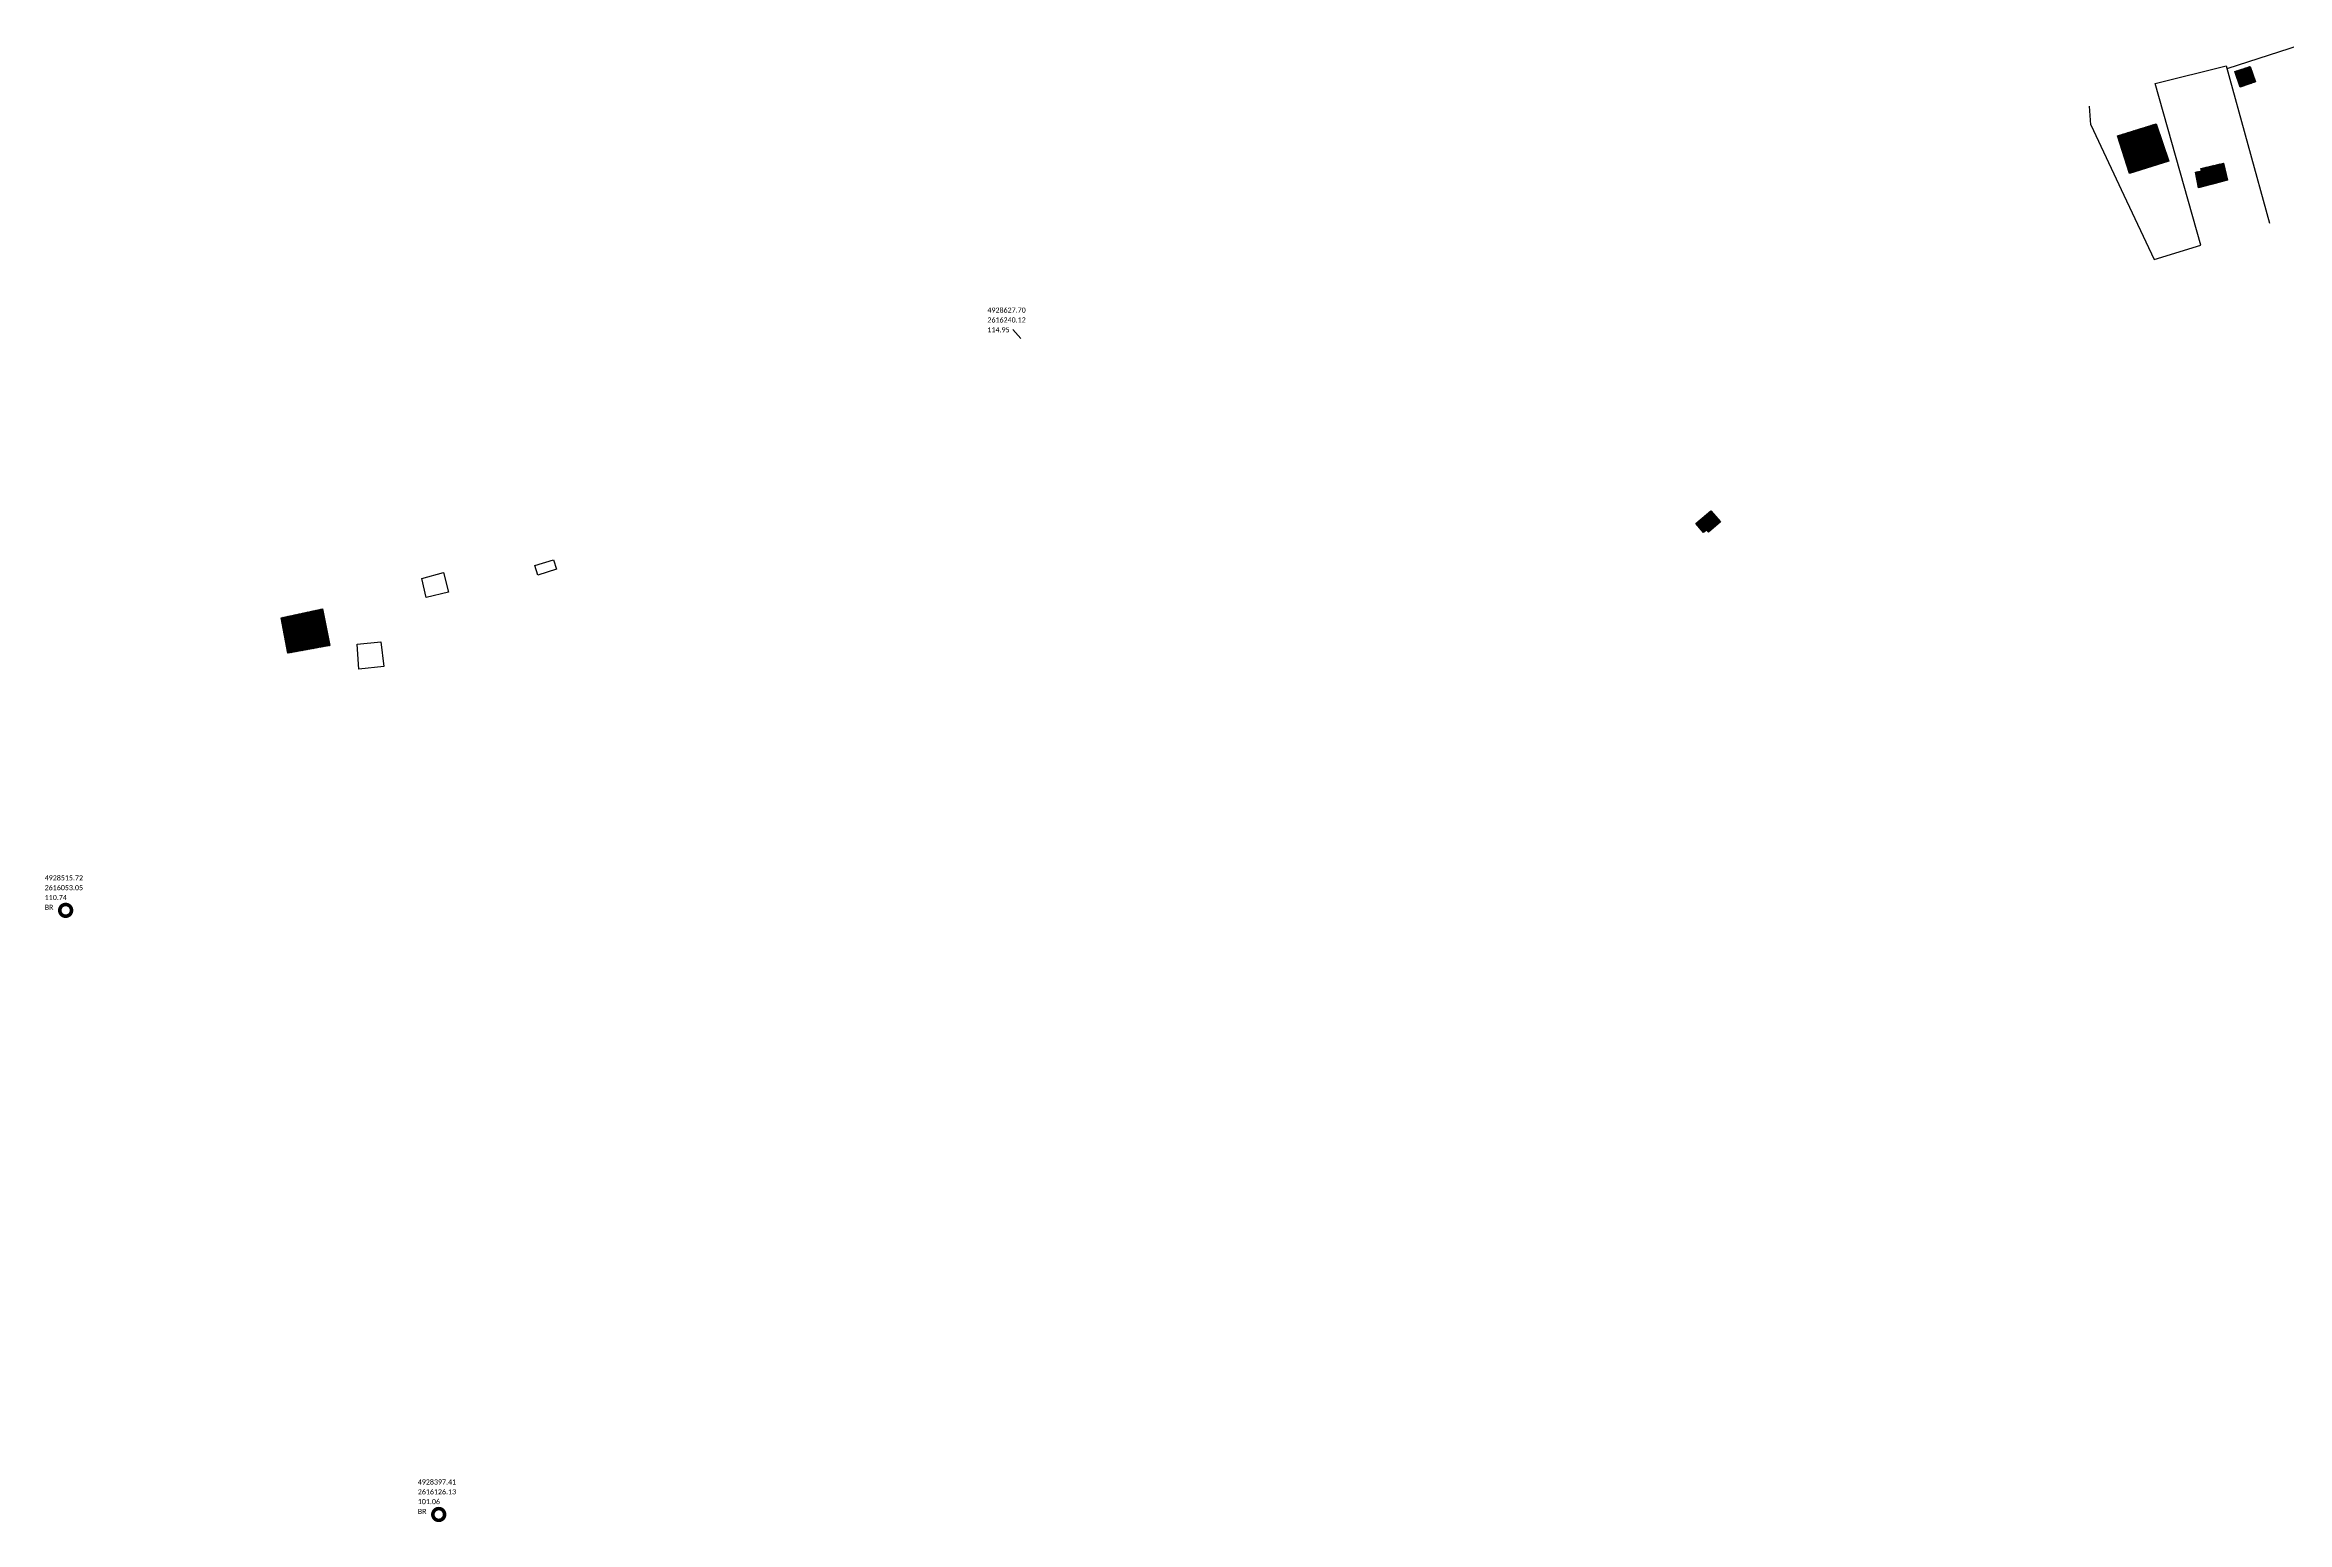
# Model space of a CAD drawing. Header units: metres. Extents: x 2615496 to 2632651, y 4927671 to 4929056.
# Drawn here: x 2623526.2 to 2623965.4, y 4928395.9 to 4928685.2 of the extents above; entities that cross this region are included whole.
import ezdxf

# ---------------------------------------------------------------- set-up
doc = ezdxf.new("R2010")
doc.units = ezdxf.units.M
doc.header["$MEASUREMENT"] = 0
doc.layers.add('puntos_fijos', color=1, linetype='Continuous')
doc.layers.add('viviendas_alambrados_cercos', color=4, linetype='Continuous')
doc.styles.get("Standard").update_dxf_attribs({"font": 'CALIBRI.TTF'})
pattern_1 = [(45, (7477.2291, 0), (-0.0883883476483, 0.0883883476483), [])]

msp = doc.modelspace()

# ---------------------------------------------------------------- hatches: boundary and pattern name
at = {"layer": 'viviendas_alambrados_cercos', "linetype": 'ByBlock'}
h = msp.add_hatch(dxfattribs=at)
h.set_pattern_fill('ANSI31', color=256)
h.set_pattern_definition(pattern_1)
h.paths.add_polyline_path([(2623958.18711, 4928681.00543), (2623955.12785, 4928679.98152), (2623956.18175, 4928676.93903), (2623959.21173, 4928677.97757)])
h = msp.add_hatch(dxfattribs=at)
h.set_pattern_fill('ANSI31', color=256)
h.set_pattern_definition(pattern_1)
h.paths.add_polyline_path([(2623939.77095, 4928669.75864), (2623932.16736, 4928667.3942), (2623934.51046, 4928660.04839), (2623942.22893, 4928662.45874)])
h = msp.add_hatch(dxfattribs=at)
h.set_pattern_fill('ANSI31', color=256)
h.set_pattern_definition(pattern_1)
h.paths.add_polyline_path([(2623952.96434, 4928662.05469), (2623948.486, 4928661.00948), (2623948.61857, 4928660.55313), (2623947.44008, 4928660.25871), (2623948.07352, 4928657.24087), (2623953.71564, 4928658.72771)])
h = msp.add_hatch(dxfattribs=at)
h.set_pattern_fill('ANSI31', color=256)
h.set_pattern_definition(pattern_1)
h.paths.add_polyline_path([(2623854.442, 4928591.81861), (2623852.54592, 4928593.98684), (2623849.59431, 4928591.44747), (2623851.07988, 4928589.72851), (2623851.68585, 4928590.15825), (2623852.05725, 4928589.80664)])
h = msp.add_hatch(dxfattribs=at)
h.set_pattern_fill('ANSI31', color=256)
h.set_pattern_definition(pattern_1)
h.paths.add_polyline_path([(2623581.5075, 4928570.13209), (2623580.60343, 4928574.74611), (2623572.5107, 4928573.03827), (2623573.44489, 4928567.84777)])
h.paths.add_polyline_path([(2623581.5075, 4928570.13209), (2623574.75435, 4928568.21877), (2623575.28827, 4928566.33426), (2623582.01085, 4928567.56315)])
h.paths.add_polyline_path([(2623574.75435, 4928568.21877), (2623573.44489, 4928567.84777), (2623573.76734, 4928566.05623), (2623575.28827, 4928566.33426)])

# ---------------------------------------------------------------- linework, layer by layer
at = {"layer": 'puntos_fijos', "linetype": 'ByBlock'}
msp.add_line((2623715.77492, 4928629.44529), (2623717.3491, 4928627.7), dxfattribs=at)
at = {"layer": 'puntos_fijos', "linetype": 'ByBlock', "const_width": 0.7}
for points in [[(2623529.1291, 4928515.72, 1), (2623531.4291, 4928515.72, 1)], [(2623602.2091, 4928397.41, 1), (2623604.5091, 4928397.41, 1)]]:
    msp.add_lwpolyline(points, format="xyb", close=True, dxfattribs=at)
at = {"layer": 'viviendas_alambrados_cercos', "linetype": 'ByBlock'}
msp.add_line((2623926.96297, 4928669.57714), (2623926.69211, 4928673.18152), dxfattribs=at)
for points in [[(2623953.63686, 4928680.57816), (2623968.03281, 4928685.215), (2623977.5035, 4928653.87143), (2623991.11601, 4928657.86656)], [(2623926.96297, 4928669.57714), (2623933.41257, 4928655.76353), (2623939.37516, 4928643.15271), (2623948.47467, 4928645.97638), (2623939.57341, 4928677.62138), (2623953.48835, 4928681.11811), (2623961.96528, 4928650.29775)]]:
    msp.add_lwpolyline(points, dxfattribs=at)
for points in [[(2623956.18175, 4928676.93903), (2623955.12785, 4928679.98152), (2623958.18711, 4928681.00543), (2623959.21173, 4928677.97757)], [(2623934.51046, 4928660.04839), (2623932.16736, 4928667.3942), (2623939.77095, 4928669.75864), (2623942.22893, 4928662.45874)], [(2623947.44008, 4928660.25871), (2623948.61857, 4928660.55313), (2623948.486, 4928661.00948), (2623952.96434, 4928662.05469), (2623953.71564, 4928658.72771), (2623948.07352, 4928657.24087)], [(2623849.59431, 4928591.44747), (2623852.54592, 4928593.98684), (2623854.442, 4928591.81861), (2623852.05725, 4928589.80664), (2623851.68585, 4928590.15825), (2623851.07988, 4928589.72851)], [(2623626.43796, 4928582.54527), (2623622.78035, 4928581.38172), (2623622.1855, 4928583.27882), (2623625.83047, 4928584.34119)], [(2623600.90329, 4928577.01428), (2623600.03355, 4928580.70815), (2623604.2637, 4928581.89335), (2623605.29158, 4928578.02171)], [(2623572.5107, 4928573.03827), (2623580.60343, 4928574.74611), (2623582.01085, 4928567.56315), (2623573.76734, 4928566.05623)], [(2623587.35091, 4928567.84007), (2623592.0033, 4928568.28094), (2623592.58484, 4928563.47147), (2623587.73192, 4928562.97048)]]:
    msp.add_lwpolyline(points, close=True, dxfattribs=at)

# ---------------------------------------------------------------- texts
at = {"layer": 'puntos_fijos', "linetype": 'ByBlock'}
for s, p in [('4928627.70', (2623710.82977, 4928632.76782)), ('2616240.12', (2623710.82977, 4928630.84474)), ('114.95', (2623710.82977, 4928628.92167)), ('4928515.72', (2623526.17931, 4928521.58723)), ('2616053.05', (2623526.17931, 4928519.66415)), ('110.74', (2623526.17931, 4928517.74108)), ('BR', (2623526.17931, 4928515.818)), ('4928397.41', (2623599.25931, 4928403.27723)), ('2616126.13', (2623599.25931, 4928401.35415)), ('101.06', (2623599.25931, 4928399.43108)), ('BR', (2623599.25931, 4928397.508))]:
    msp.add_text(s, height=1, dxfattribs=at).set_placement(p)

doc.saveas('drawing.dxf')
